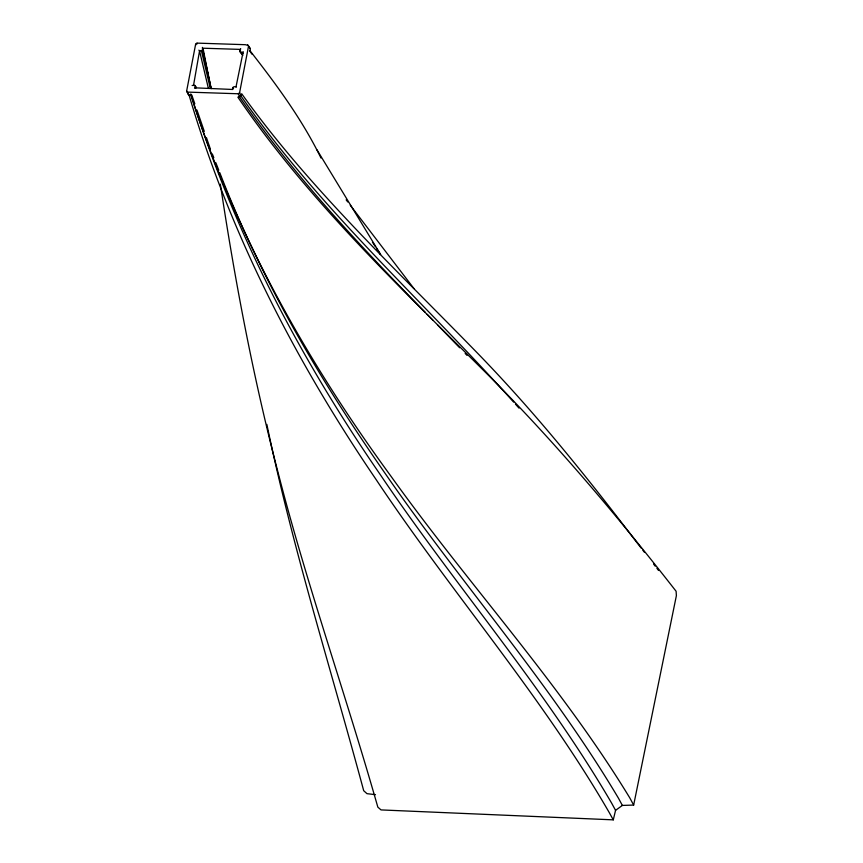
<?xml version="1.0" encoding="UTF-8"?>
<svg xmlns="http://www.w3.org/2000/svg" width="863" height="863" viewBox="0 0 863 863"><rect width="100%" height="100%" fill="white"/><g stroke="black" fill="none" stroke-linecap="round" stroke-linejoin="round"><path stroke-width="1.29" d="M240.68 48.608L239.86 51.715L242.05 54.347M239.882 51.046L242.859 55.308M248.317 45.502L245.459 44.703L199.18 43.182L196.991 43.15L195.642 44.175L186.645 91.003L188.727 95.146L190.906 95.264C234.822 232.816 306.02 360.141 391.047 476.344C468.728 584.952 560.249 683.658 629.839 797.973L633.658 805.071L622.363 805.427L615.567 810.346L613.28 819.85L381.014 809.915L377.843 807.132L376.408 802.159C344.812 691.867 306.548 583.539 278.015 472.341C253.798 379.644 235.815 285.437 221.359 190.755L220.324 184.132M186.645 91.003L188.727 95.146M192.136 85.469L194.768 85.372L195.545 86.268L194.531 88.263M247.638 44.811L250.227 48.576L250.151 50.939C276.484 84.693 302.158 119.439 320.982 158.037M248.587 45.912L239.59 92.74L238.242 93.765L187.595 92.104M633.658 805.071L676.387 595.632L676.107 591.274C614.812 512.773 550.454 436.516 479.558 366.451C393.992 281.446 306.138 197.314 237.875 97.185L241.155 95.793L241.672 93.722C310.033 189.245 396.246 269.536 477.768 353.431C535.33 412.643 587.056 477.12 637.034 542.762L641.166 548.081M198.889 50.14L199.547 50.928L201.413 50.744L202.557 49.838L202.417 47.389M236.44 86.969L234.067 86.678L232.87 87.487L232.449 89.277M243.183 51.64L236.009 86.872M375.491 794.672L366.969 793.658L363.701 790.713C330.874 668.76 292.568 548.156 266.85 424.391M240.701 52.039L242.492 52.373L242.935 53.571M195.825 88.112L195.351 87.843L232.794 89.482M195.545 86.268L196.3 87.519M194.768 85.372L195.534 86.624M193.517 85.426L199.547 50.928L208.307 88.048M425.297 312.395C358.652 244.531 293.237 174.822 239.127 96.322M427.163 314.315L432.784 320.076M437.465 324.876L459.645 347.767M465.168 353.474L467.012 355.383M513.647 402.104C422.223 300.184 318.846 208.382 240.486 95.286M515.438 404.111L519.019 408.134M250.227 48.576L249.073 47.055M240.497 50.626L240.033 49.385L202.999 48.209L210.939 88.296L202.557 49.838M642.816 550.216L644.478 552.342M653.561 564.046L655.222 566.171M656.872 568.296L658.523 570.432M346.149 199.849L347.778 201.985M350.238 205.189L413.97 288.598M249.644 50.917L251.996 54.207M233.517 88.576L232.87 87.487M372.46 242.212L375.427 246.699M376.915 248.943L380.626 254.553L316.969 149.817M239.59 92.74L241.155 95.793M201.413 50.744L210.238 88.123M238.242 93.765L239.795 96.829M613.28 819.85L609.354 812.752C541.425 695.125 451.241 592.493 376.139 479.601C295.588 361.349 229.396 232.546 189.019 94.952M197.249 43.83L196.991 43.15M195.89 44.854L195.642 44.175M615.567 810.346L611.727 803.291C544.154 687.412 455.276 585.977 380.464 474.92C299.709 357.724 232.74 230.27 190.82 93.927M236.732 215.718L237.767 218.166M622.363 805.427L618.555 798.361C550.432 683.593 461.101 583.464 385.437 473.841C319.72 379.763 261.165 279.936 219.774 172.654M212.32 153.927L213.808 157.67M215.804 162.665L218.781 170.162M191.791 95.038L194.811 103.808M196.969 110.076L204.294 131.381M206.451 137.649L210.335 148.932M203.118 51.23L211.23 88.641"/></g></svg>
